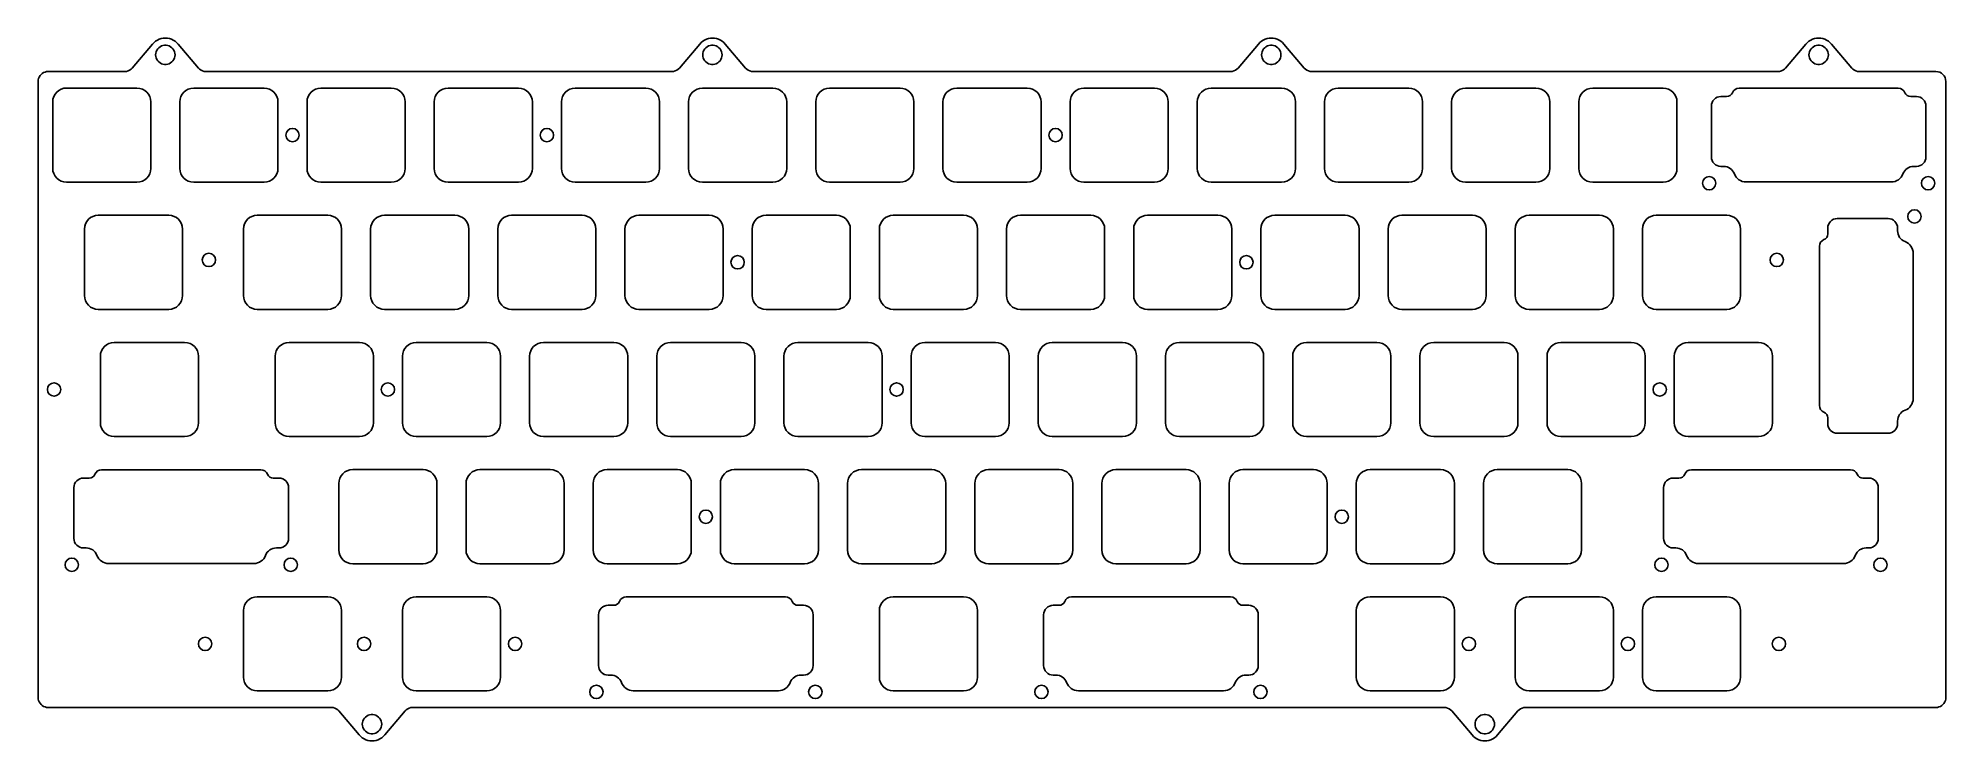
# Model space of a CAD drawing. Header units: millimetres. Extents: x -10 to 276, y -91 to 15.
import ezdxf

# ---------------------------------------------------------------- set-up
doc = ezdxf.new("R2010")
doc.units = ezdxf.units.MM
doc.layers.add('BLACK', color=7, linetype='CONTINUOUS')
doc.layers.add('Edge.Cuts', color=53, linetype='CONTINUOUS')

msp = doc.modelspace()

# ---------------------------------------------------------------- linework, layer by layer
at = {"layer": 'BLACK', "linetype": 'Continuous'}
for p, q in [((12.41875, -31.05), (1.868749, -31.05)), ((-0.20625, -33.125), (-0.20625, -43.075001)), ((14.49375, -33.125), (14.49375, -43.075)), ((12.41875, -45.15), (1.86875, -45.15))]:
    msp.add_line(p, q, dxfattribs=at)
at = {"layer": 'BLACK'}
for centre, radius, start, end in [((1.868754, -33.125004), 2.075004, 90.00013806, 179.99988955), ((12.41875, -33.125), 2.075, 0, 90), ((1.868752, -43.074998), 2.075002, 180.00008284, 269.99994478), ((12.41875, -43.075), 2.075, 270, 0)]:
    msp.add_arc(centre, radius, start, end, dxfattribs=at)
at = {"layer": 'Edge.Cuts', "linetype": 'Continuous'}
for p, q in [((8.337382, 14.224895), (8.618017, 14.354666)), ((8.618017, 14.354666), (8.912525, 14.448805)), ((8.912525, 14.448805), (9.216401, 14.505871)), ((9.216401, 14.505871), (9.524997, 14.524991)), ((9.524997, 14.524991), (9.833593, 14.505874)), ((9.833593, 14.505874), (10.137469, 14.44881)), ((10.137469, 14.44881), (10.431978, 14.354674)), ((10.431978, 14.354674), (10.712614, 14.224904)), ((90.287375, 14.224918), (90.568012, 14.354695)), ((90.568012, 14.354695), (90.862522, 14.448838)), ((90.862522, 14.448838), (91.166401, 14.505906)), ((91.166401, 14.505906), (91.475, 14.525027)), ((91.475, 14.525027), (91.783599, 14.505907)), ((91.783599, 14.505907), (92.087478, 14.448841)), ((92.087478, 14.448841), (92.381989, 14.3547)), ((92.381989, 14.3547), (92.662626, 14.224924)), ((173.987374, 14.224917), (174.26801, 14.354694)), ((174.26801, 14.354694), (174.56252, 14.448837)), ((174.56252, 14.448837), (174.866398, 14.505905)), ((174.866398, 14.505905), (175.174997, 14.525027)), ((175.174997, 14.525027), (175.483595, 14.505908)), ((175.483595, 14.505908), (175.787474, 14.448842)), ((175.787474, 14.448842), (176.081984, 14.354702)), ((176.081984, 14.354702), (176.362622, 14.224927)), ((255.987389, 14.224872), (256.268024, 14.354638)), ((256.268024, 14.354638), (256.56253, 14.448773)), ((256.56253, 14.448773), (256.866404, 14.505837)), ((256.866404, 14.505837), (257.174997, 14.524956)), ((257.174997, 14.524956), (257.48359, 14.505839)), ((257.48359, 14.505839), (257.787464, 14.448778)), ((257.787464, 14.448778), (258.081971, 14.354646)), ((258.081971, 14.354646), (258.362607, 14.224882)), ((4.567996, 10.05351), (7.620182, 13.644165)), ((7.620182, 13.644165), (7.834619, 13.866906)), ((7.834619, 13.866906), (8.074911, 14.061475)), ((8.074911, 14.061475), (8.337382, 14.224895)), ((8.094776, 12.263662), (8.075, 12.025)), ((8.075, 12.025), (8.094776, 11.786338)), ((8.153565, 12.495814), (8.094776, 12.263662)), ((8.094776, 11.786338), (8.153565, 11.554186)), ((8.249763, 12.715124), (8.153565, 12.495814)), ((8.153565, 11.554186), (8.249763, 11.334876)), ((8.380746, 12.915608), (8.249763, 12.715124)), ((8.542942, 13.0918), (8.380746, 12.915608)), ((8.731925, 13.238891), (8.542942, 13.0918)), ((8.942542, 13.352871), (8.731925, 13.238891)), ((9.169046, 13.43063), (8.942542, 13.352871)), ((9.40526, 13.470048), (9.169046, 13.43063)), ((9.64474, 13.470048), (9.40526, 13.470048)), ((9.880954, 13.43063), (9.64474, 13.470048)), ((10.107458, 13.352871), (9.880954, 13.43063)), ((10.318075, 13.238891), (10.107458, 13.352871)), ((10.507058, 13.0918), (10.318075, 13.238891)), ((10.669254, 12.915608), (10.507058, 13.0918)), ((10.800237, 12.715124), (10.669254, 12.915608)), ((10.712614, 14.224904), (10.975086, 14.061487)), ((10.896435, 12.495814), (10.800237, 12.715124)), ((10.800237, 11.334876), (10.896435, 11.554186)), ((10.955224, 12.263662), (10.896435, 12.495814)), ((10.896435, 11.554186), (10.955224, 11.786338)), ((10.975, 12.025), (10.955224, 12.263662)), ((10.955224, 11.786338), (10.975, 12.025)), ((10.975086, 14.061487), (11.21538, 13.86692)), ((11.21538, 13.86692), (11.429806, 13.64417)), ((11.429806, 13.64417), (14.482003, 10.053504)), ((86.517996, 10.05351), (89.570182, 13.644165)), ((89.570182, 13.644165), (89.784615, 13.866915)), ((89.784615, 13.866915), (90.024905, 14.061491)), ((90.024905, 14.061491), (90.287375, 14.224918)), ((90.044778, 12.263662), (90.025002, 12.025)), ((90.025002, 12.025), (90.044778, 11.786338)), ((90.103567, 12.495814), (90.044778, 12.263662)), ((90.044778, 11.786338), (90.103567, 11.554186)), ((90.199765, 12.715124), (90.103567, 12.495814)), ((90.103567, 11.554186), (90.199765, 11.334876)), ((90.330748, 12.915608), (90.199765, 12.715124)), ((90.492944, 13.0918), (90.330748, 12.915608)), ((90.681927, 13.238891), (90.492944, 13.0918)), ((90.892544, 13.352871), (90.681927, 13.238891)), ((91.119048, 13.43063), (90.892544, 13.352871)), ((91.355262, 13.470048), (91.119048, 13.43063)), ((91.594742, 13.470048), (91.355262, 13.470048)), ((91.830956, 13.43063), (91.594742, 13.470048)), ((92.05746, 13.352871), (91.830956, 13.43063)), ((92.268077, 13.238891), (92.05746, 13.352871)), ((92.45706, 13.0918), (92.268077, 13.238891)), ((92.619256, 12.915608), (92.45706, 13.0918)), ((92.750239, 12.715124), (92.619256, 12.915608)), ((92.662626, 14.224924), (92.925098, 14.061499)), ((92.846437, 12.495814), (92.750239, 12.715124)), ((92.750239, 11.334876), (92.846437, 11.554186)), ((92.905226, 12.263662), (92.846437, 12.495814)), ((92.846437, 11.554186), (92.905226, 11.786338)), ((92.925002, 12.025), (92.905226, 12.263662)), ((92.905226, 11.786338), (92.925002, 12.025)), ((92.925098, 14.061499), (93.165388, 13.866924)), ((93.165388, 13.866924), (93.379822, 13.644175)), ((93.379822, 13.644175), (96.432005, 10.053504)), ((170.217996, 10.05351), (173.270182, 13.644165)), ((173.270182, 13.644165), (173.484615, 13.866914)), ((173.484615, 13.866914), (173.724904, 14.06149)), ((173.724904, 14.06149), (173.987374, 14.224917)), ((173.744776, 12.263662), (173.725, 12.025)), ((173.725, 12.025), (173.744776, 11.786338)), ((173.803565, 12.495814), (173.744776, 12.263662)), ((173.744776, 11.786338), (173.803565, 11.554186)), ((173.899763, 12.715124), (173.803565, 12.495814)), ((173.803565, 11.554186), (173.899763, 11.334876)), ((174.030746, 12.915608), (173.899763, 12.715124)), ((174.192942, 13.0918), (174.030746, 12.915608)), ((174.381925, 13.238891), (174.192942, 13.0918)), ((174.592542, 13.352871), (174.381925, 13.238891)), ((174.819046, 13.43063), (174.592542, 13.352871)), ((175.05526, 13.470048), (174.819046, 13.43063)), ((175.29474, 13.470048), (175.05526, 13.470048)), ((175.530954, 13.43063), (175.29474, 13.470048)), ((175.757458, 13.352871), (175.530954, 13.43063)), ((175.968075, 13.238891), (175.757458, 13.352871)), ((176.157058, 13.0918), (175.968075, 13.238891)), ((176.319254, 12.915608), (176.157058, 13.0918)), ((176.450237, 12.715124), (176.319254, 12.915608)), ((176.362622, 14.224927), (176.625093, 14.061502)), ((176.546435, 12.495814), (176.450237, 12.715124)), ((176.450237, 11.334876), (176.546435, 11.554186)), ((176.605224, 12.263662), (176.546435, 12.495814)), ((176.546435, 11.554186), (176.605224, 11.786338)), ((176.625, 12.025), (176.605224, 12.263662)), ((176.605224, 11.786338), (176.625, 12.025)), ((176.625093, 14.061502), (176.865384, 13.866928)), ((176.865384, 13.866928), (177.079806, 13.64417)), ((177.079806, 13.64417), (180.132003, 10.053504)), ((252.217996, 10.05351), (255.270182, 13.644165)), ((255.270182, 13.644165), (255.484624, 13.866898)), ((255.484624, 13.866898), (255.724918, 14.061459)), ((255.724918, 14.061459), (255.987389, 14.224872)), ((255.744776, 12.263662), (255.725, 12.025)), ((255.725, 12.025), (255.744776, 11.786338)), ((255.803565, 12.495814), (255.744776, 12.263662)), ((255.744776, 11.786338), (255.803565, 11.554186)), ((255.899763, 12.715124), (255.803565, 12.495814)), ((255.803565, 11.554186), (255.899763, 11.334876)), ((256.030746, 12.915608), (255.899763, 12.715124)), ((256.192942, 13.0918), (256.030746, 12.915608)), ((256.381925, 13.238891), (256.192942, 13.0918)), ((256.592542, 13.352871), (256.381925, 13.238891)), ((256.819046, 13.43063), (256.592542, 13.352871)), ((257.05526, 13.470048), (256.819046, 13.43063)), ((257.29474, 13.470048), (257.05526, 13.470048)), ((257.530954, 13.43063), (257.29474, 13.470048)), ((257.757458, 13.352871), (257.530954, 13.43063)), ((257.968075, 13.238891), (257.757458, 13.352871)), ((258.157058, 13.0918), (257.968075, 13.238891)), ((258.319254, 12.915608), (258.157058, 13.0918)), ((258.450237, 12.715124), (258.319254, 12.915608)), ((258.362607, 14.224882), (258.625079, 14.061471)), ((258.546435, 12.495814), (258.450237, 12.715124)), ((258.450237, 11.334876), (258.546435, 11.554186)), ((258.605224, 12.263662), (258.546435, 12.495814)), ((258.546435, 11.554186), (258.605224, 11.786338)), ((258.625, 12.025), (258.605224, 12.263662)), ((258.605224, 11.786338), (258.625, 12.025)), ((258.625079, 14.061471), (258.865375, 13.866912)), ((258.865375, 13.866912), (259.079806, 13.64417)), ((259.079806, 13.64417), (262.132003, 10.053504)), ((-9.451505, 8.488478), (-9.361409, 8.70591)), ((-9.361409, 8.70591), (-9.238418, 8.906577)), ((-9.238418, 8.906577), (-9.085558, 9.085541)), ((-9.085558, 9.085541), (-8.90659, 9.238396)), ((-8.90659, 9.238396), (-8.705919, 9.361381)), ((-8.705919, 9.361381), (-8.488484, 9.451471)), ((-8.488484, 9.451471), (-8.259635, 9.506446)), ((-8.259635, 9.506446), (-8.025004, 9.52496)), ((-8.025004, 9.52496), (3.425108, 9.525)), ((3.425108, 9.525), (3.683699, 9.547457)), ((3.683699, 9.547457), (3.934549, 9.61414)), ((3.934549, 9.61414), (4.170143, 9.72308)), ((4.170143, 9.72308), (4.383423, 9.871014)), ((4.383423, 9.871014), (4.567996, 10.05351)), ((8.249763, 11.334876), (8.380746, 11.134392)), ((8.380746, 11.134392), (8.542942, 10.9582)), ((8.542942, 10.9582), (8.731925, 10.811109)), ((8.731925, 10.811109), (8.942542, 10.697129)), ((8.942542, 10.697129), (9.169046, 10.61937)), ((9.169046, 10.61937), (9.40526, 10.579952)), ((9.40526, 10.579952), (9.64474, 10.579952)), ((9.64474, 10.579952), (9.880954, 10.61937)), ((9.880954, 10.61937), (10.107458, 10.697129)), ((10.107458, 10.697129), (10.318075, 10.811109)), ((10.318075, 10.811109), (10.507058, 10.9582)), ((10.507058, 10.9582), (10.669254, 11.134392)), ((10.669254, 11.134392), (10.800237, 11.334876)), ((14.482003, 10.053504), (14.666657, 9.871103)), ((14.666657, 9.871103), (14.87993, 9.72319)), ((14.87993, 9.72319), (15.1155, 9.614237)), ((15.1155, 9.614237), (15.366319, 9.547504)), ((15.366319, 9.547504), (15.624886, 9.525)), ((15.624886, 9.525), (85.37511, 9.525)), ((85.37511, 9.525), (85.633701, 9.547457)), ((85.633701, 9.547457), (85.88455, 9.614141)), ((85.88455, 9.614141), (86.120144, 9.723081)), ((86.120144, 9.723081), (86.333423, 9.871014)), ((86.333423, 9.871014), (86.517996, 10.05351)), ((90.199765, 11.334876), (90.330748, 11.134392)), ((90.330748, 11.134392), (90.492944, 10.9582)), ((90.492944, 10.9582), (90.681927, 10.811109)), ((90.681927, 10.811109), (90.892544, 10.697129)), ((90.892544, 10.697129), (91.119048, 10.61937)), ((91.119048, 10.61937), (91.355262, 10.579952)), ((91.355262, 10.579952), (91.594742, 10.579952)), ((91.594742, 10.579952), (91.830956, 10.61937)), ((91.830956, 10.61937), (92.05746, 10.697129)), ((92.05746, 10.697129), (92.268077, 10.811109)), ((92.268077, 10.811109), (92.45706, 10.9582)), ((92.45706, 10.9582), (92.619256, 11.134392)), ((92.619256, 11.134392), (92.750239, 11.334876)), ((96.432005, 10.053504), (96.616658, 9.871103)), ((96.616658, 9.871103), (96.829931, 9.72319)), ((96.829931, 9.72319), (97.0655, 9.614237)), ((97.0655, 9.614237), (97.316319, 9.547504)), ((97.316319, 9.547504), (97.574886, 9.525)), ((97.574886, 9.525), (169.075108, 9.525)), ((169.075108, 9.525), (169.333703, 9.547443)), ((169.333703, 9.547443), (169.584558, 9.61412)), ((169.584558, 9.61412), (169.820155, 9.72306)), ((169.820155, 9.72306), (170.033433, 9.870999)), ((170.033433, 9.870999), (170.217996, 10.05351)), ((173.899763, 11.334876), (174.030746, 11.134392)), ((174.030746, 11.134392), (174.192942, 10.9582)), ((174.192942, 10.9582), (174.381925, 10.811109)), ((174.381925, 10.811109), (174.592542, 10.697129)), ((174.592542, 10.697129), (174.819046, 10.61937)), ((174.819046, 10.61937), (175.05526, 10.579952)), ((175.05526, 10.579952), (175.29474, 10.579952)), ((175.29474, 10.579952), (175.530954, 10.61937)), ((175.530954, 10.61937), (175.757458, 10.697129)), ((175.757458, 10.697129), (175.968075, 10.811109)), ((175.968075, 10.811109), (176.157058, 10.9582)), ((176.157058, 10.9582), (176.319254, 11.134392)), ((176.319254, 11.134392), (176.450237, 11.334876)), ((180.132003, 10.053504), (180.31665, 9.871094)), ((180.31665, 9.871094), (180.529921, 9.723175)), ((180.529921, 9.723175), (180.765493, 9.614222)), ((180.765493, 9.614222), (181.016316, 9.547496)), ((181.016316, 9.547496), (181.274886, 9.525)), ((181.274886, 9.525), (251.075108, 9.525)), ((251.075108, 9.525), (251.333703, 9.547443)), ((251.333703, 9.547443), (251.584558, 9.61412)), ((251.584558, 9.61412), (251.820155, 9.72306)), ((251.820155, 9.72306), (252.033433, 9.870999)), ((252.033433, 9.870999), (252.217996, 10.05351)), ((255.899763, 11.334876), (256.030746, 11.134392)), ((256.030746, 11.134392), (256.192942, 10.9582)), ((256.192942, 10.9582), (256.381925, 10.811109)), ((256.381925, 10.811109), (256.592542, 10.697129)), ((256.592542, 10.697129), (256.819046, 10.61937)), ((256.819046, 10.61937), (257.05526, 10.579952)), ((257.05526, 10.579952), (257.29474, 10.579952)), ((257.29474, 10.579952), (257.530954, 10.61937)), ((257.530954, 10.61937), (257.757458, 10.697129)), ((257.757458, 10.697129), (257.968075, 10.811109)), ((257.968075, 10.811109), (258.157058, 10.9582)), ((258.157058, 10.9582), (258.319254, 11.134392)), ((258.319254, 11.134392), (258.450237, 11.334876)), ((262.132003, 10.053504), (262.31665, 9.871094)), ((262.31665, 9.871094), (262.529921, 9.723175)), ((262.529921, 9.723175), (262.765493, 9.614222)), ((262.765493, 9.614222), (263.016316, 9.547496)), ((263.016316, 9.547496), (263.274886, 9.525)), ((263.274886, 9.525), (274.725, 9.525)), ((-9.525004, 8.025), (-9.506488, 8.25963)), ((-9.524364, -84.225), (-9.525004, 8.025)), ((-9.506488, 8.25963), (-9.451505, 8.488478)), ((5.275, 7.05), (-5.275, 7.05)), ((24.325, 7.05), (13.775, 7.05)), ((43.375, 7.05), (32.825, 7.05)), ((62.425, 7.05), (51.875, 7.05)), ((81.475, 7.05), (70.925, 7.05)), ((100.525, 7.05), (89.975, 7.05)), ((119.575, 7.05), (109.025, 7.05)), ((138.625, 7.05), (128.075, 7.05)), ((157.675, 7.05), (147.125, 7.05)), ((176.725, 7.05), (166.175, 7.05)), ((195.775, 7.05), (185.225, 7.05)), ((214.825, 7.05), (204.275, 7.05)), ((233.875, 7.05), (223.325, 7.05)), ((242.52436, 5.77544), (243.38997, 5.77544)), ((245.24718, 7.0276), (269.10242, 7.0276)), ((270.95963, 5.77544), (271.82524, 5.77544)), ((276.225636, 8.025), (276.224996, -84.225)), ((-7.35, 4.975001), (-7.35, -4.975)), ((7.35, 4.975), (7.35, -4.975)), ((11.7, 4.975), (11.7, -4.975)), ((26.4, 4.975), (26.4, -4.975)), ((30.75, 4.975), (30.75, -4.975)), ((45.45, 4.975), (45.45, -4.975)), ((49.8, 4.975), (49.8, -4.975)), ((64.5, 4.975), (64.5, -4.975)), ((68.85, 4.975), (68.85, -4.975)), ((83.55, 4.975), (83.55, -4.975)), ((87.9, 4.975), (87.9, -4.975)), ((102.6, 4.975), (102.6, -4.975)), ((106.95, 4.975), (106.95, -4.975)), ((121.65, 4.975), (121.65, -4.975)), ((126, 4.975), (126, -4.975)), ((140.7, 4.975), (140.7, -4.975)), ((145.05, 4.975), (145.05, -4.975)), ((159.75, 4.975), (159.75, -4.975)), ((164.1, 4.975), (164.1, -4.975)), ((178.8, 4.975), (178.8, -4.975)), ((183.15, 4.975), (183.15, -4.975)), ((197.85, 4.975), (197.85, -4.975)), ((202.2, 4.975), (202.2, -4.975)), ((216.9, 4.975), (216.9, -4.975)), ((221.25, 4.975), (221.25, -4.975)), ((235.95, 4.975), (235.95, -4.975)), ((241.09936, -3.25044), (241.09936, 4.35044)), ((273.25024, 4.35044), (273.25024, -3.25044)), ((242.9284, -4.67544), (242.52436, -4.67544)), ((271.82524, -4.67544), (271.4212, -4.67544)), ((5.275, -7.05), (-5.275, -7.05)), ((24.325, -7.05), (13.775, -7.05)), ((43.375, -7.05), (32.825, -7.05)), ((62.425, -7.05), (51.875, -7.05)), ((81.475, -7.05), (70.925, -7.05)), ((100.525, -7.05), (89.975, -7.05)), ((119.575, -7.05), (109.025, -7.05)), ((138.625, -7.05), (128.075, -7.05)), ((157.675, -7.05), (147.125, -7.05)), ((176.725, -7.05), (166.175, -7.05)), ((195.775, -7.05), (185.225, -7.05)), ((214.825, -7.05), (204.275, -7.05)), ((233.875, -7.05), (223.325, -7.05)), ((268.0503, -7.01191), (246.2993, -7.01191)), ((-2.587499, -14.074999), (-2.587499, -24.025001)), ((10.0375, -12), (-0.5125, -12)), ((12.112501, -14.075), (12.112501, -24.025)), ((21.225, -14.075), (21.225, -24.025)), ((33.85, -12), (23.3, -12)), ((35.925, -14.075), (35.925, -24.025)), ((40.275, -14.075), (40.275, -24.025)), ((52.9, -12), (42.35, -12)), ((54.975, -14.075), (54.975, -24.025)), ((59.325, -14.075), (59.325, -24.025)), ((71.95, -12), (61.4, -12)), ((74.025, -14.075), (74.025, -24.025)), ((78.375, -14.075), (78.375, -24.025)), ((91, -12), (80.45, -12)), ((93.075, -14.075), (93.075, -24.025)), ((97.425, -14.075), (97.425, -24.025)), ((110.05, -12), (99.5, -12)), ((112.125, -14.075), (112.125, -24.025)), ((116.475, -14.075), (116.475, -24.025)), ((129.1, -12), (118.55, -12)), ((131.175, -14.075), (131.175, -24.025)), ((135.525, -14.075), (135.525, -24.025)), ((148.15, -12), (137.6, -12)), ((150.225, -14.075), (150.225, -24.025)), ((154.575, -14.075), (154.575, -24.025)), ((167.2, -12), (156.65, -12)), ((169.275, -14.075), (169.275, -24.025)), ((173.625, -14.075), (173.625, -24.025)), ((186.25, -12), (175.7, -12)), ((188.325, -14.075), (188.325, -24.025)), ((192.675, -14.075), (192.675, -24.025)), ((205.3, -12), (194.75, -12)), ((207.375, -14.075), (207.375, -24.025)), ((211.725, -14.075), (211.725, -24.025)), ((224.35, -12), (213.8, -12)), ((226.425, -14.075), (226.425, -24.025)), ((230.775, -14.075), (230.775, -24.025)), ((243.4, -12), (232.85, -12)), ((245.475, -14.075), (245.475, -24.025)), ((258.54331, -14.79037), (258.54331, -13.92476)), ((259.96831, -12.49976), (267.56919, -12.49976)), ((268.99419, -13.92476), (268.99419, -14.3288)), ((257.29115, -40.50282), (257.29115, -16.64758)), ((271.33066, -17.6997), (271.33066, -39.4507)), ((10.0375, -26.1), (-0.5125, -26.1)), ((33.85, -26.1), (23.3, -26.1)), ((52.9, -26.1), (42.35, -26.1)), ((71.95, -26.1), (61.4, -26.1)), ((91, -26.1), (80.45, -26.1)), ((110.05, -26.1), (99.5, -26.1)), ((129.1, -26.1), (118.55, -26.1)), ((148.15, -26.1), (137.6, -26.1)), ((167.2, -26.1), (156.65, -26.1)), ((186.25, -26.1), (175.7, -26.1)), ((205.3, -26.1), (194.75, -26.1)), ((224.35, -26.1), (213.8, -26.1)), ((243.4, -26.1), (232.85, -26.1)), ((38.6125, -31.05), (28.0625, -31.05)), ((57.6625, -31.05), (47.1125, -31.05)), ((76.7125, -31.05), (66.1625, -31.05)), ((95.7625, -31.05), (85.2125, -31.05)), ((114.8125, -31.05), (104.2625, -31.05)), ((133.8625, -31.05), (123.3125, -31.05)), ((152.9125, -31.05), (142.3625, -31.05)), ((171.9625, -31.05), (161.4125, -31.05)), ((191.0125, -31.05), (180.4625, -31.05)), ((210.0625, -31.05), (199.5125, -31.05)), ((229.1125, -31.05), (218.5625, -31.05)), ((248.16875, -31.05), (237.618749, -31.05)), ((25.9875, -33.125), (25.9875, -43.075)), ((40.6875, -33.125), (40.6875, -43.075)), ((45.0375, -33.125), (45.0375, -43.075)), ((59.7375, -33.125), (59.7375, -43.075)), ((64.0875, -33.125), (64.0875, -43.075)), ((78.7875, -33.125), (78.7875, -43.075)), ((83.1375, -33.125), (83.1375, -43.075)), ((97.8375, -33.125), (97.8375, -43.075)), ((102.1875, -33.125), (102.1875, -43.075)), ((116.8875, -33.125), (116.8875, -43.075)), ((121.2375, -33.125), (121.2375, -43.075)), ((135.9375, -33.125), (135.9375, -43.075)), ((140.2875, -33.125), (140.2875, -43.075)), ((154.9875, -33.125), (154.9875, -43.075)), ((159.3375, -33.125), (159.3375, -43.075)), ((174.0375, -33.125), (174.0375, -43.075)), ((178.3875, -33.125), (178.3875, -43.075)), ((193.0875, -33.125), (193.0875, -43.075)), ((197.4375, -33.125), (197.4375, -43.075)), ((212.1375, -33.125), (212.1375, -43.075)), ((216.4875, -33.125), (216.4875, -43.075)), ((231.1875, -33.125), (231.1875, -43.075)), ((235.54375, -33.125), (235.54375, -43.075001)), ((250.24375, -33.125), (250.24375, -43.075)), ((258.54331, -43.22564), (258.54331, -42.36003)), ((268.99419, -42.8216), (268.99419, -43.22564)), ((38.6125, -45.15), (28.0625, -45.15)), ((57.6625, -45.15), (47.1125, -45.15)), ((76.7125, -45.15), (66.1625, -45.15)), ((95.7625, -45.15), (85.2125, -45.15)), ((114.8125, -45.15), (104.2625, -45.15)), ((133.8625, -45.15), (123.3125, -45.15)), ((152.9125, -45.15), (142.3625, -45.15)), ((171.9625, -45.15), (161.4125, -45.15)), ((191.0125, -45.15), (180.4625, -45.15)), ((210.0625, -45.15), (199.5125, -45.15)), ((229.1125, -45.15), (218.5625, -45.15)), ((248.16875, -45.15), (237.61875, -45.15)), ((267.56919, -44.65064), (259.96831, -44.65064)), ((-2.74439, -51.37456), (-1.87878, -51.37456)), ((-0.02157, -50.1224), (23.83367, -50.1224)), ((25.69088, -51.37456), (26.55649, -51.37456)), ((48.1375, -50.1), (37.5875, -50.1)), ((67.1875, -50.1), (56.6375, -50.1)), ((86.2375, -50.1), (75.6875, -50.1)), ((105.2875, -50.1), (94.7375, -50.1)), ((124.3375, -50.1), (113.7875, -50.1)), ((143.3875, -50.1), (132.8375, -50.1)), ((162.4375, -50.1), (151.8875, -50.1)), ((181.4875, -50.1), (170.9375, -50.1)), ((200.5375, -50.1), (189.9875, -50.1)), ((219.5875, -50.1), (209.0375, -50.1)), ((235.38061, -51.37456), (236.24622, -51.37456)), ((238.10343, -50.1224), (261.95867, -50.1224)), ((263.81588, -51.37456), (264.68149, -51.37456)), ((-4.16939, -60.40044), (-4.16939, -52.79956)), ((27.98149, -52.79956), (27.98149, -60.40044)), ((35.5125, -52.175), (35.5125, -62.125)), ((50.2125, -52.175), (50.2125, -62.125)), ((54.5625, -52.175), (54.5625, -62.125)), ((69.2625, -52.175), (69.2625, -62.125)), ((73.6125, -52.175), (73.6125, -62.125)), ((88.3125, -52.175), (88.3125, -62.125)), ((92.6625, -52.175), (92.6625, -62.125)), ((107.3625, -52.175), (107.3625, -62.125)), ((111.7125, -52.175), (111.7125, -62.125)), ((126.4125, -52.175), (126.4125, -62.125)), ((130.7625, -52.175), (130.7625, -62.125)), ((145.4625, -52.175), (145.4625, -62.125)), ((149.8125, -52.175), (149.8125, -62.125)), ((164.5125, -52.175), (164.5125, -62.125)), ((168.8625, -52.175), (168.8625, -62.125)), ((183.5625, -52.175), (183.5625, -62.125)), ((187.9125, -52.175), (187.9125, -62.125)), ((202.6125, -52.175), (202.6125, -62.125)), ((206.9625, -52.175), (206.9625, -62.125)), ((221.6625, -52.175), (221.6625, -62.125)), ((233.95561, -60.40044), (233.95561, -52.79956)), ((266.10649, -52.79956), (266.10649, -60.40044)), ((-2.34035, -61.82544), (-2.74439, -61.82544)), ((26.55649, -61.82544), (26.15245, -61.82544)), ((235.78465, -61.82544), (235.38061, -61.82544)), ((264.68149, -61.82544), (264.27745, -61.82544)), ((22.78155, -64.16191), (1.03055, -64.16191)), ((48.1375, -64.2), (37.5875, -64.2)), ((67.1875, -64.2), (56.6375, -64.2)), ((86.2375, -64.2), (75.6875, -64.2)), ((105.2875, -64.2), (94.7375, -64.2)), ((124.3375, -64.2), (113.7875, -64.2)), ((143.3875, -64.2), (132.8375, -64.2)), ((162.4375, -64.2), (151.8875, -64.2)), ((181.4875, -64.2), (170.9375, -64.2)), ((200.5375, -64.2), (189.9875, -64.2)), ((219.5875, -64.2), (209.0375, -64.2)), ((260.90655, -64.16191), (239.15555, -64.16191)), ((21.225, -71.225), (21.225, -81.175001)), ((21.225, -71.225), (21.225, -81.175001)), ((33.85, -69.15), (23.299999, -69.15)), ((33.85, -69.15), (23.299999, -69.15)), ((35.925, -71.225), (35.925, -81.175)), ((35.925, -71.225), (35.925, -81.175)), ((45.0375, -71.225), (45.0375, -81.175001)), ((45.0375, -71.225), (45.0375, -81.175001)), ((57.6625, -69.15), (47.112499, -69.15)), ((57.6625, -69.15), (47.112499, -69.15)), ((59.7375, -71.225), (59.7375, -81.175)), ((59.7375, -71.225), (59.7375, -81.175)), ((75.83686, -70.42456), (76.70247, -70.42456)), ((75.849012, -70.42456), (76.702575, -70.42456)), ((76.702575, -70.424548), (76.702575, -70.42456)), ((78.55968, -69.1724), (102.41492, -69.1724)), ((78.559875, -69.172411), (78.559875, -69.1724)), ((78.559875, -69.1724), (102.415075, -69.1724)), ((104.27213, -70.42456), (105.13774, -70.42456)), ((104.272275, -70.42456), (105.137875, -70.42456)), ((116.475, -71.225), (116.475, -81.175001)), ((116.475, -71.225), (116.475, -81.175001)), ((129.1, -69.15), (118.549999, -69.15)), ((129.1, -69.15), (118.549999, -69.15)), ((131.175, -71.225), (131.175, -81.175)), ((131.175, -71.225), (131.175, -81.175)), ((142.51186, -70.42456), (143.37747, -70.42456)), ((142.524012, -70.42456), (143.377575, -70.42456)), ((143.377575, -70.424548), (143.377575, -70.42456)), ((145.23468, -69.1724), (169.08992, -69.1724)), ((145.234875, -69.172411), (145.234875, -69.1724)), ((145.234875, -69.1724), (169.090075, -69.1724)), ((170.94713, -70.42456), (171.81274, -70.42456)), ((170.947275, -70.42456), (171.812875, -70.42456)), ((187.9125, -71.225), (187.9125, -81.175001)), ((187.9125, -71.225), (187.9125, -81.175001)), ((200.5375, -69.15), (189.987499, -69.15)), ((200.5375, -69.15), (189.987499, -69.15)), ((202.6125, -71.225), (202.6125, -81.175)), ((202.6125, -71.225), (202.6125, -81.175)), ((211.725, -71.225), (211.725, -81.175001)), ((211.725, -71.225), (211.725, -81.175001)), ((224.35, -69.15), (213.799999, -69.15)), ((224.35, -69.15), (213.799999, -69.15)), ((226.425, -71.225), (226.425, -81.175)), ((226.425, -71.225), (226.425, -81.175)), ((230.775, -71.225), (230.775, -81.175001)), ((230.775, -71.225), (230.775, -81.175001)), ((243.4, -69.15), (232.849999, -69.15)), ((243.4, -69.15), (232.849999, -69.15)), ((245.475, -71.225), (245.475, -81.175)), ((245.475, -71.225), (245.475, -81.175)), ((74.41186, -79.45044), (74.41186, -71.84956)), ((74.411985, -79.45044), (74.411985, -71.8497)), ((106.56274, -71.84956), (106.56274, -79.45044)), ((106.562865, -71.84956), (106.562865, -79.4504)), ((141.08686, -79.45044), (141.08686, -71.84956)), ((141.086985, -79.45044), (141.086985, -71.8497)), ((173.23774, -71.84956), (173.23774, -79.45044)), ((173.237865, -71.84956), (173.237865, -79.4504)), ((76.2409, -80.87544), (75.83686, -80.87544)), ((76.241075, -80.87544), (75.836975, -80.87544)), ((105.13774, -80.87544), (104.7337, -80.87544)), ((105.125958, -80.87544), (104.733825, -80.87544)), ((142.9159, -80.87544), (142.51186, -80.87544)), ((142.916075, -80.87544), (142.511975, -80.87544)), ((171.81274, -80.87544), (171.4087, -80.87544)), ((171.800958, -80.87544), (171.408825, -80.87544)), ((-9.50593, -84.459605), (-9.524364, -84.225)), ((-9.451047, -84.688442), (-9.50593, -84.459605)), ((-9.361041, -84.905876), (-9.451047, -84.688442)), ((-9.238129, -85.106553), (-9.361041, -84.905876)), ((-9.085336, -85.28553), (-9.238129, -85.106553)), ((-8.906426, -85.438402), (-9.085336, -85.28553)), ((-8.705804, -85.561403), (-8.906426, -85.438402)), ((-8.48841, -85.651504), (-8.705804, -85.561403)), ((-8.259597, -85.706488), (-8.48841, -85.651504)), ((-8.025, -85.725), (-8.259597, -85.706488)), ((34.381356, -85.725), (-8.025, -85.725)), ((33.85, -83.25), (23.3, -83.25)), ((33.85, -83.25), (23.3, -83.25)), ((34.639921, -85.747486), (34.381356, -85.725)), ((46.581142, -85.724995), (46.322561, -85.747475)), ((201.068856, -85.725), (46.581142, -85.724995)), ((57.6625, -83.25), (47.1125, -83.25)), ((57.6625, -83.25), (47.1125, -83.25)), ((101.3628, -83.21191), (79.6118, -83.21191)), ((101.362925, -83.21191), (79.612075, -83.21191)), ((129.1, -83.25), (118.55, -83.25)), ((129.1, -83.25), (118.55, -83.25)), ((168.0378, -83.21191), (146.2868, -83.21191)), ((168.037925, -83.21191), (146.287075, -83.21191)), ((200.5375, -83.25), (189.9875, -83.25)), ((200.5375, -83.25), (189.9875, -83.25)), ((201.327461, -85.747414), (201.068856, -85.725)), ((213.268642, -85.725), (213.010088, -85.747784)), ((274.724996, -85.72504), (213.268642, -85.725)), ((224.35, -83.25), (213.8, -83.25)), ((224.35, -83.25), (213.8, -83.25)), ((243.4, -83.25), (232.85, -83.25)), ((243.4, -83.25), (232.85, -83.25)), ((274.959669, -85.706619), (274.724996, -85.72504)), ((275.188567, -85.651699), (274.959669, -85.706619)), ((275.406052, -85.561638), (275.188567, -85.651699)), ((275.606766, -85.438655), (275.406052, -85.561638)), ((275.785763, -85.28578), (275.606766, -85.438655)), ((275.938633, -85.106778), (275.785763, -85.28578)), ((276.06161, -84.906061), (275.938633, -85.106778)), ((276.151665, -84.688573), (276.06161, -84.906061)), ((276.206577, -84.459673), (276.151665, -84.688573)), ((276.224996, -84.225), (276.206577, -84.459673)), ((34.890738, -85.814212), (34.639921, -85.747486)), ((35.126289, -85.923192), (34.890738, -85.814212)), ((35.339517, -86.071161), (35.126289, -85.923192)), ((35.524247, -86.253503), (35.339517, -86.071161)), ((38.576436, -89.84416), (35.524247, -86.253503)), ((39.051026, -87.986338), (39.03125, -88.225)), ((39.03125, -88.225), (39.051026, -88.463662)), ((39.109815, -87.754186), (39.051026, -87.986338)), ((39.051026, -88.463662), (39.109815, -88.695814)), ((39.206013, -87.534876), (39.109815, -87.754186)), ((39.336996, -87.334392), (39.206013, -87.534876)), ((39.499192, -87.1582), (39.336996, -87.334392)), ((39.688175, -87.011109), (39.499192, -87.1582)), ((39.898792, -86.897129), (39.688175, -87.011109)), ((40.125296, -86.81937), (39.898792, -86.897129)), ((40.36151, -86.779952), (40.125296, -86.81937)), ((40.60099, -86.779952), (40.36151, -86.779952)), ((40.837204, -86.81937), (40.60099, -86.779952)), ((41.063708, -86.897129), (40.837204, -86.81937)), ((41.274325, -87.011109), (41.063708, -86.897129)), ((41.463308, -87.1582), (41.274325, -87.011109)), ((41.625504, -87.334392), (41.463308, -87.1582)), ((41.756487, -87.534876), (41.625504, -87.334392)), ((41.852685, -87.754186), (41.756487, -87.534876)), ((41.911474, -87.986338), (41.852685, -87.754186)), ((41.852685, -88.695814), (41.911474, -88.463662)), ((41.93125, -88.225), (41.911474, -87.986338)), ((41.911474, -88.463662), (41.93125, -88.225)), ((45.438246, -86.2535), (42.386059, -89.844157)), ((45.62285, -86.071041), (45.438246, -86.2535)), ((45.836136, -85.923126), (45.62285, -86.071041)), ((46.071723, -85.814184), (45.836136, -85.923126)), ((46.322561, -85.747475), (46.071723, -85.814184)), ((201.578327, -85.81408), (201.327461, -85.747414)), ((201.813938, -85.923011), (201.578327, -85.81408)), ((202.027234, -86.070941), (201.813938, -85.923011)), ((202.211747, -86.253503), (202.027234, -86.070941)), ((205.263932, -89.844155), (202.211747, -86.253503)), ((205.738526, -87.986338), (205.71875, -88.225)), ((205.71875, -88.225), (205.738526, -88.463662)), ((205.797315, -87.754186), (205.738526, -87.986338)), ((205.738526, -88.463662), (205.797315, -88.695814)), ((205.893513, -87.534876), (205.797315, -87.754186)), ((206.024496, -87.334392), (205.893513, -87.534876)), ((206.186692, -87.1582), (206.024496, -87.334392)), ((206.375675, -87.011109), (206.186692, -87.1582)), ((206.586292, -86.897129), (206.375675, -87.011109)), ((206.812796, -86.81937), (206.586292, -86.897129)), ((207.04901, -86.779952), (206.812796, -86.81937)), ((207.28849, -86.779952), (207.04901, -86.779952)), ((207.524704, -86.81937), (207.28849, -86.779952)), ((207.751208, -86.897129), (207.524704, -86.81937)), ((207.961825, -87.011109), (207.751208, -86.897129)), ((208.150808, -87.1582), (207.961825, -87.011109)), ((208.313004, -87.334392), (208.150808, -87.1582)), ((208.443987, -87.534876), (208.313004, -87.334392)), ((208.540185, -87.754186), (208.443987, -87.534876)), ((208.598974, -87.986338), (208.540185, -87.754186)), ((208.540185, -88.695814), (208.598974, -88.463662)), ((208.61875, -88.225), (208.598974, -87.986338)), ((208.598974, -88.463662), (208.61875, -88.225)), ((212.125746, -86.2535), (209.073559, -89.844157)), ((212.31038, -86.071119), (212.125746, -86.2535)), ((212.523679, -85.923281), (212.31038, -86.071119)), ((212.759265, -85.814417), (212.523679, -85.923281)), ((213.010088, -85.747784), (212.759265, -85.814417)), ((38.790828, -90.066948), (38.576436, -89.84416)), ((39.031121, -90.261524), (38.790828, -90.066948)), ((39.293596, -90.424949), (39.031121, -90.261524)), ((39.109815, -88.695814), (39.206013, -88.915124)), ((39.206013, -88.915124), (39.336996, -89.115608)), ((39.574237, -90.554724), (39.293596, -90.424949)), ((39.336996, -89.115608), (39.499192, -89.2918)), ((39.499192, -89.2918), (39.688175, -89.438891)), ((39.86875, -90.648864), (39.574237, -90.554724)), ((39.688175, -89.438891), (39.898792, -89.552871)), ((40.172632, -90.705929), (39.86875, -90.648864)), ((39.898792, -89.552871), (40.125296, -89.63063)), ((40.125296, -89.63063), (40.36151, -89.670048)), ((40.481234, -90.725045), (40.172632, -90.705929)), ((40.36151, -89.670048), (40.60099, -89.670048)), ((40.789836, -90.705922), (40.481234, -90.725045)), ((40.60099, -89.670048), (40.837204, -89.63063)), ((41.093717, -90.64885), (40.789836, -90.705922)), ((40.837204, -89.63063), (41.063708, -89.552871)), ((41.063708, -89.552871), (41.274325, -89.438891)), ((41.388228, -90.554704), (41.093717, -90.64885)), ((41.274325, -89.438891), (41.463308, -89.2918)), ((41.668866, -90.424923), (41.388228, -90.554704)), ((41.463308, -89.2918), (41.625504, -89.115608)), ((41.625504, -89.115608), (41.756487, -88.915124)), ((41.931337, -90.261492), (41.668866, -90.424923)), ((41.756487, -88.915124), (41.852685, -88.695814)), ((42.171627, -90.066911), (41.931337, -90.261492)), ((42.386059, -89.844157), (42.171627, -90.066911)), ((205.478328, -90.066936), (205.263932, -89.844155)), ((205.718624, -90.261505), (205.478328, -90.066936)), ((205.981099, -90.424924), (205.718624, -90.261505)), ((205.797315, -88.695814), (205.893513, -88.915124)), ((205.893513, -88.915124), (206.024496, -89.115608)), ((206.261739, -90.554694), (205.981099, -90.424924)), ((206.024496, -89.115608), (206.186692, -89.2918)), ((206.186692, -89.2918), (206.375675, -89.438891)), ((206.556252, -90.648831), (206.261739, -90.554694)), ((206.375675, -89.438891), (206.586292, -89.552871)), ((206.860132, -90.705894), (206.556252, -90.648831)), ((206.586292, -89.552871), (206.812796, -89.63063)), ((206.812796, -89.63063), (207.04901, -89.670048)), ((207.168731, -90.72501), (206.860132, -90.705894)), ((207.04901, -89.670048), (207.28849, -89.670048)), ((207.47733, -90.705888), (207.168731, -90.72501)), ((207.28849, -89.670048), (207.524704, -89.63063)), ((207.781209, -90.648819), (207.47733, -90.705888)), ((207.524704, -89.63063), (207.751208, -89.552871)), ((207.751208, -89.552871), (207.961825, -89.438891)), ((208.07572, -90.554677), (207.781209, -90.648819)), ((207.961825, -89.438891), (208.150808, -89.2918)), ((208.356357, -90.424901), (208.07572, -90.554677)), ((208.150808, -89.2918), (208.313004, -89.115608)), ((208.313004, -89.115608), (208.443987, -88.915124)), ((208.61883, -90.261477), (208.356357, -90.424901)), ((208.443987, -88.915124), (208.540185, -88.695814)), ((208.859122, -90.066903), (208.61883, -90.261477)), ((209.073559, -89.844157), (208.859122, -90.066903))]:
    msp.add_line(p, q, dxfattribs=at)
at = {"layer": 'Edge.Cuts'}
for centre in [(28.575, 0), (66.675, 0), (142.875, 0), (240.775, -7.2), (273.575, -7.2), (271.51875, -12.175), (16.04875, -18.7), (95.25, -19.05), (171.45, -19.05), (250.9012, -18.7), (-7.14375, -38.1), (42.8625, -38.1), (119.0625, -38.1), (233.3625, -38.1), (90.4875, -57.15), (185.7375, -57.15), (-4.49375, -64.35), (28.30625, -64.35), (233.63125, -64.35), (266.43125, -64.35), (15.478125, -76.2), (39.290625, -76.2), (61.9125, -76.2), (204.7875, -76.2), (228.6, -76.2), (251.221875, -76.2), (74.0875, -83.4), (106.8875, -83.4), (140.7625, -83.4), (173.5625, -83.4)]:
    msp.add_circle(centre, 1, dxfattribs=at)
for centre, radius, start, end in [((274.725636, 8.025), 1.5, 0, 90), ((-5.275001, 4.975001), 2.074999, 89.99997239, 180), ((5.275, 4.975), 2.075, 0, 90), ((13.775, 4.975), 2.075, 90, 180), ((24.325, 4.975), 2.075, 0, 90), ((32.825, 4.975), 2.075, 90, 180), ((43.375, 4.975), 2.075, 0, 90), ((51.875, 4.975), 2.075, 90, 180), ((62.425, 4.975), 2.075, 0, 90), ((70.925, 4.975), 2.075, 90, 180), ((81.475, 4.975), 2.075, 0, 90), ((89.975, 4.975), 2.075, 90, 180), ((100.525, 4.975), 2.075, 0, 90), ((109.025, 4.975), 2.075, 90, 180), ((119.575, 4.975), 2.075, 0, 90), ((128.075, 4.975), 2.075, 90, 180), ((138.625, 4.975), 2.075, 0, 90), ((147.125, 4.975), 2.075, 90, 180), ((157.675, 4.975), 2.075, 0, 90), ((166.175, 4.975), 2.075, 90, 180), ((176.725, 4.975), 2.075, 0, 90), ((185.225, 4.975), 2.075, 90, 180), ((195.775, 4.975), 2.075, 0, 90), ((204.275, 4.975), 2.075, 90, 180), ((214.825, 4.975), 2.075, 0, 90), ((223.325, 4.975), 2.075, 90, 180), ((233.875, 4.975), 2.075, 0, 90), ((242.52436, 4.35044), 1.425, 90, 180), ((243.38997, 6.70385), 0.928411, 270, 337.97729805), ((245.2472, 5.9526), 1.075006, 90.00106597, 157.97610066), ((269.1024, 5.9526), 1.075, 22.02389934, 89.99893403), ((270.9596, 6.7039), 0.92846, 202.02625676, 270.00185132), ((271.82524, 4.35044), 1.425, 0, 90), ((-5.275001, -4.975001), 2.074999, 179.99997239, 270.00002761), ((5.275, -4.975), 2.075, 270, 0), ((13.775, -4.975), 2.075, 180, 270), ((24.325, -4.975), 2.075, 270, 0), ((32.825, -4.975), 2.075, 180, 270), ((43.375, -4.975), 2.075, 270, 0), ((51.875, -4.975), 2.075, 180, 270), ((62.425, -4.975), 2.075, 270, 0), ((70.925, -4.975), 2.075, 180, 270), ((81.475, -4.975), 2.075, 270, 0), ((89.975, -4.975), 2.075, 180, 270), ((100.525, -4.975), 2.075, 270, 0), ((109.025, -4.975), 2.075, 180, 270), ((119.575, -4.975), 2.075, 270, 0), ((128.075, -4.975), 2.075, 180, 270), ((138.625, -4.975), 2.075, 270, 0), ((147.125, -4.975), 2.075, 180, 270), ((157.675, -4.975), 2.075, 270, 0), ((166.175, -4.975), 2.075, 180, 270), ((176.725, -4.975), 2.075, 270, 0), ((185.225, -4.975), 2.075, 180, 270), ((195.775, -4.975), 2.075, 270, 0), ((204.275, -4.975), 2.075, 180, 270), ((214.825, -4.975), 2.075, 270, 0), ((223.325, -4.975), 2.075, 180, 270), ((233.875, -4.975), 2.075, 270, 0), ((242.52436, -3.25044), 1.425, 180, 270), ((242.92841, -6.40037), 1.72493, 20.54597615, 90.00033216), ((271.4212, -6.4004), 1.724938, 90, 159.45340178), ((271.8252, -3.2504), 1.42504, 270.00160826, 359.99839174), ((246.29931, -5.13696), 1.87495, 200.54592343, 269.99969441), ((268.0503, -5.137), 1.874943, 270, 339.45493501), ((-0.5125, -14.074999), 2.074999, 90, 180), ((10.0375, -14.075), 2.075, 0, 90), ((23.3, -14.075), 2.075, 90, 180), ((33.85, -14.075), 2.075, 0, 90), ((42.35, -14.075), 2.075, 90, 180), ((52.9, -14.075), 2.075, 0, 90), ((61.4, -14.075), 2.075, 90, 180), ((71.95, -14.075), 2.075, 0, 90), ((80.45, -14.075), 2.075, 90, 180), ((91, -14.075), 2.075, 0, 90), ((99.5, -14.075), 2.075, 90, 180), ((110.05, -14.075), 2.075, 0, 90), ((118.55, -14.075), 2.075, 90, 180), ((129.1, -14.075), 2.075, 0, 90), ((137.6, -14.075), 2.075, 90, 180), ((148.15, -14.075), 2.075, 0, 90), ((156.65, -14.075), 2.075, 90, 180), ((167.2, -14.075), 2.075, 0, 90), ((175.7, -14.075), 2.075, 90, 180), ((186.25, -14.075), 2.075, 0, 90), ((194.75, -14.075), 2.075, 90, 180), ((205.3, -14.075), 2.075, 0, 90), ((213.8, -14.075), 2.075, 90, 180), ((224.35, -14.075), 2.075, 0, 90), ((232.85, -14.075), 2.075, 90, 180), ((243.4, -14.075), 2.075, 0, 90), ((259.96831, -13.92476), 1.425, 90, 180), ((267.56915, -13.9248), 1.42504, 0.00160826, 89.99839174), ((258.36615, -16.6476), 1.075, 112.02389934, 179.99893403), ((257.61485, -14.7904), 0.92846, 292.02625676, 0.00185132), ((270.71915, -14.3288), 1.724938, 180, 249.45340178), ((269.45575, -17.6997), 1.874943, 0, 69.45493501), ((-0.5125, -24.025001), 2.074999, 180, 270), ((10.0375, -24.025), 2.075001, 270, 0), ((23.3, -24.025), 2.075, 180, 270), ((33.85, -24.025), 2.075, 270, 0), ((42.35, -24.025), 2.075, 180, 270), ((52.9, -24.025), 2.075, 270, 0), ((61.4, -24.025), 2.075, 180, 270), ((71.95, -24.025), 2.075, 270, 0), ((80.45, -24.025), 2.075, 180, 270), ((91, -24.025), 2.075, 270, 0), ((99.5, -24.025), 2.075, 180, 270), ((110.05, -24.025), 2.075, 270, 0), ((118.55, -24.025), 2.075, 180, 270), ((129.1, -24.025), 2.075, 270, 0), ((137.6, -24.025), 2.075, 180, 270), ((148.15, -24.025), 2.075, 270, 0), ((156.65, -24.025), 2.075, 180, 270), ((167.2, -24.025), 2.075, 270, 0), ((175.7, -24.025), 2.075, 180, 270), ((186.25, -24.025), 2.075, 270, 0), ((194.75, -24.025), 2.075, 180, 270), ((205.3, -24.025), 2.075, 270, 0), ((213.8, -24.025), 2.075, 180, 270), ((224.35, -24.025), 2.075, 270, 0), ((232.85, -24.025), 2.075, 180, 270), ((243.4, -24.025), 2.075, 270, 0), ((28.0625, -33.125), 2.075, 90, 180), ((38.6125, -33.125), 2.075, 0, 90), ((47.1125, -33.125), 2.075, 90, 180), ((57.6625, -33.125), 2.075, 0, 90), ((66.1625, -33.125), 2.075, 90, 180), ((76.7125, -33.125), 2.075, 0, 90), ((85.2125, -33.125), 2.075, 90, 180), ((95.7625, -33.125), 2.075, 0, 90), ((104.2625, -33.125), 2.075, 90, 180), ((114.8125, -33.125), 2.075, 0, 90), ((123.3125, -33.125), 2.075, 90, 180), ((133.8625, -33.125), 2.075, 0, 90), ((142.3625, -33.125), 2.075, 90, 180), ((152.9125, -33.125), 2.075, 0, 90), ((161.4125, -33.125), 2.075, 90, 180), ((171.9625, -33.125), 2.075, 0, 90), ((180.4625, -33.125), 2.075, 90, 180), ((191.0125, -33.125), 2.075, 0, 90), ((199.5125, -33.125), 2.075, 90, 180), ((210.0625, -33.125), 2.075, 0, 90), ((218.5625, -33.125), 2.075, 90, 180), ((229.1125, -33.125), 2.075, 0, 90), ((237.6188, -33.125), 2.07505, 90.00140823, 180), ((248.1688, -33.125), 2.075, 0, 90.00138062), ((269.45571, -39.45069), 1.87495, 290.54592343, 359.99969441), ((258.36615, -40.5028), 1.075006, 180.00106597, 247.97610066), ((257.6149, -42.36003), 0.928411, 0, 67.97729805), ((270.71912, -42.82159), 1.72493, 110.54597615, 180.00033216), ((28.0625, -43.075), 2.075, 180, 270), ((38.6125, -43.075), 2.075, 270, 0), ((47.1125, -43.075), 2.075, 180, 270), ((57.6625, -43.075), 2.075, 270, 0), ((66.1625, -43.075), 2.075, 180, 270), ((76.7125, -43.075), 2.075, 270, 0), ((85.2125, -43.075), 2.075, 180, 270), ((95.7625, -43.075), 2.075, 270, 0), ((104.2625, -43.075), 2.075, 180, 270), ((114.8125, -43.075), 2.075, 270, 0), ((123.3125, -43.075), 2.075, 180, 270), ((133.8625, -43.075), 2.075, 270, 0), ((142.3625, -43.075), 2.075, 180, 270), ((152.9125, -43.075), 2.075, 270, 0), ((161.4125, -43.075), 2.075, 180, 270), ((171.9625, -43.075), 2.075, 270, 0), ((180.4625, -43.075), 2.075, 180, 270), ((191.0125, -43.075), 2.075, 270, 0), ((199.5125, -43.075), 2.075, 180, 270), ((210.0625, -43.075), 2.075, 270, 0), ((218.5625, -43.075), 2.075, 180, 270), ((229.1125, -43.075), 2.075, 270, 0), ((237.6188, -43.075), 2.075, 180.00002761, 269.99861938), ((248.1688, -43.075), 2.07495, 269.99861938, 0), ((259.96831, -43.22564), 1.425, 180, 270), ((267.56919, -43.22564), 1.425, 270, 0), ((-2.74439, -52.79956), 1.425, 90, 180), ((-1.87878, -50.44615), 0.928411, 270, 337.97729805), ((-0.02155, -51.1974), 1.075006, 90.00106597, 157.97610066), ((23.83365, -51.1974), 1.075, 22.02389934, 89.99893403), ((25.69085, -50.4461), 0.92846, 202.02625676, 270.00185132), ((26.55649, -52.79956), 1.425, 0, 90), ((37.5875, -52.175), 2.075, 90, 180), ((48.1375, -52.175), 2.075, 0, 90), ((56.6375, -52.175), 2.075, 90, 180), ((67.1875, -52.175), 2.075, 0, 90), ((75.6875, -52.175), 2.075, 90, 180), ((86.2375, -52.175), 2.075, 0, 90), ((94.7375, -52.175), 2.075, 90, 180), ((105.2875, -52.175), 2.075, 0, 90), ((113.7875, -52.175), 2.075, 90, 180), ((124.3375, -52.175), 2.075, 0, 90), ((132.8375, -52.175), 2.075, 90, 180), ((143.3875, -52.175), 2.075, 0, 90), ((151.8875, -52.175), 2.075, 90, 180), ((162.4375, -52.175), 2.075, 0, 90), ((170.9375, -52.175), 2.075, 90, 180), ((181.4875, -52.175), 2.075, 0, 90), ((189.9875, -52.175), 2.075, 90, 180), ((200.5375, -52.175), 2.075, 0, 90), ((209.0375, -52.175), 2.075, 90, 180), ((219.5875, -52.175), 2.075, 0, 90), ((235.38061, -52.79956), 1.425, 90, 180), ((236.24622, -50.44615), 0.928411, 270, 337.97729805), ((238.10345, -51.1974), 1.075006, 90.00106597, 157.97610066), ((261.95865, -51.1974), 1.075, 22.02389934, 89.99893403), ((263.81585, -50.4461), 0.92846, 202.02625676, 270.00185132), ((264.68149, -52.79956), 1.425, 0, 90), ((-2.74439, -60.40044), 1.425, 180, 270), ((-2.34034, -63.55037), 1.72493, 20.54597615, 90.00033216), ((26.15245, -63.5504), 1.724938, 90, 159.45340178), ((26.55645, -60.4004), 1.42504, 270.00160826, 359.99839174), ((37.5875, -62.125), 2.075, 180, 270), ((48.1375, -62.125), 2.075, 270, 0), ((56.6375, -62.125), 2.075, 180, 270), ((67.1875, -62.125), 2.075, 270, 0), ((75.6875, -62.125), 2.075, 180, 270), ((86.2375, -62.125), 2.075, 270, 0), ((94.7375, -62.125), 2.075, 180, 270), ((105.2875, -62.125), 2.075, 270, 0), ((113.7875, -62.125), 2.075, 180, 270), ((124.3375, -62.125), 2.075, 270, 0), ((132.8375, -62.125), 2.075, 180, 270), ((143.3875, -62.125), 2.075, 270, 0), ((151.8875, -62.125), 2.075, 180, 270), ((162.4375, -62.125), 2.075, 270, 0), ((170.9375, -62.125), 2.075, 180, 270), ((181.4875, -62.125), 2.075, 270, 0), ((189.9875, -62.125), 2.075, 180, 270), ((200.5375, -62.125), 2.075, 270, 0), ((209.0375, -62.125), 2.075, 180, 270), ((219.5875, -62.125), 2.075, 270, 0), ((235.38061, -60.40044), 1.425, 180, 270), ((235.78466, -63.55037), 1.72493, 20.54597615, 90.00033216), ((264.27745, -63.5504), 1.724938, 90, 159.45340178), ((264.68145, -60.4004), 1.42504, 270.00160826, 359.99839174), ((1.03056, -62.28696), 1.87495, 200.54592343, 269.99969441), ((22.78155, -62.287), 1.874943, 270, 339.45493501), ((239.15556, -62.28696), 1.87495, 200.54592343, 269.99969441), ((260.90655, -62.287), 1.874943, 270, 339.45493501), ((23.3, -71.225), 2.075, 90.00002761, 180), ((23.3, -71.225), 2.075, 90.00002761, 180), ((33.85, -71.225), 2.075, 0, 90), ((33.85, -71.225), 2.075, 0, 90), ((47.1125, -71.225), 2.075, 90.00002761, 180), ((47.1125, -71.225), 2.075, 90.00002761, 180), ((57.6625, -71.225), 2.075, 0, 90), ((57.6625, -71.225), 2.075, 0, 90), ((75.83686, -71.84956), 1.425, 90, 180), ((75.8371, -71.8496), 1.425115, 89.52108049, 180.00402043), ((76.70247, -69.49615), 0.928411, 270, 337.97729805), ((76.7026, -69.4962), 0.928388, 269.99845712, 337.98004296), ((78.5597, -70.2474), 1.075006, 90.00106597, 157.97610066), ((78.5598, -70.2474), 1.074983, 89.99600256, 157.97560099), ((102.4149, -70.2474), 1.075, 22.02389934, 89.99893403), ((102.415, -70.2474), 1.075, 22.02339581, 89.99600262), ((104.2721, -69.4961), 0.92846, 202.02625676, 270.00185132), ((104.2723, -69.4961), 0.92846, 202.02454675, 269.99845724), ((105.13774, -71.84956), 1.425, 0, 90), ((105.1379, -71.8495), 1.42494, 359.99758744, 90.00100523), ((118.55, -71.225), 2.075, 90.00002761, 180), ((118.55, -71.225), 2.075, 90.00002761, 180), ((129.1, -71.225), 2.075, 0, 90), ((129.1, -71.225), 2.075, 0, 90), ((142.51186, -71.84956), 1.425, 90, 180), ((142.5121, -71.8496), 1.425115, 89.52108049, 180.00402043), ((143.37747, -69.49615), 0.928411, 270, 337.97729805), ((143.3776, -69.4962), 0.928388, 269.99845712, 337.98004296), ((145.2347, -70.2474), 1.075006, 90.00106597, 157.97610066), ((145.2348, -70.2474), 1.074983, 89.99600256, 157.97560099), ((169.0899, -70.2474), 1.075, 22.02389934, 89.99893403), ((169.09, -70.2474), 1.075, 22.02339581, 89.99600262), ((170.9471, -69.4961), 0.92846, 202.02625676, 270.00185132), ((170.9473, -69.4961), 0.92846, 202.02454675, 269.99845724), ((171.81274, -71.84956), 1.425, 0, 90), ((171.8129, -71.8495), 1.42494, 359.99758744, 90.00100523), ((189.9875, -71.225), 2.075, 90.00002761, 180), ((189.9875, -71.225), 2.075, 90.00002761, 180), ((200.5375, -71.225), 2.075, 0, 90), ((200.5375, -71.225), 2.075, 0, 90), ((213.8, -71.225), 2.075, 90.00002761, 180), ((213.8, -71.225), 2.075, 90.00002761, 180), ((224.35, -71.225), 2.075, 0, 90), ((224.35, -71.225), 2.075, 0, 90), ((232.85, -71.225), 2.075, 90.00002761, 180), ((232.85, -71.225), 2.075, 90.00002761, 180), ((243.4, -71.225), 2.075, 0, 90), ((243.4, -71.225), 2.075, 0, 90), ((75.83686, -79.45044), 1.425, 180, 270), ((75.837, -79.4504), 1.42504, 180.00160826, 269.99899484), ((105.1377, -79.4504), 1.425165, 269.52789202, 0), ((105.1377, -79.4504), 1.42504, 270.00160826, 359.99839174), ((142.51186, -79.45044), 1.425, 180, 270), ((142.512, -79.4504), 1.42504, 180.00160826, 269.99899484), ((171.8127, -79.4504), 1.425165, 269.52789202, 0), ((171.8127, -79.4504), 1.42504, 270.00160826, 359.99839174), ((23.3, -81.175), 2.075, 180.00002761, 270), ((23.3, -81.175), 2.075, 180.00002761, 270), ((33.85, -81.175), 2.075, 270, 0), ((33.85, -81.175), 2.075, 270, 0), ((47.1125, -81.175), 2.075, 180.00002761, 270), ((47.1125, -81.175), 2.075, 180.00002761, 270), ((57.6625, -81.175), 2.075, 270, 0), ((57.6625, -81.175), 2.075, 270, 0), ((76.24091, -82.60037), 1.72493, 20.54597615, 90.00033216), ((76.2411, -82.6003), 1.72486, 20.54456057, 90.00083044), ((79.61181, -81.33696), 1.87495, 200.54592343, 269.99969441), ((79.612, -81.3369), 1.87501, 200.54694304, 270.00229182), ((101.3628, -81.337), 1.874943, 270, 339.45493501), ((101.3628, -81.3368), 1.87513, 270.00381945, 339.45055299), ((104.7337, -82.6004), 1.724938, 90, 159.45340178), ((104.7338, -82.6004), 1.724915, 89.99916959, 159.45311033), ((118.55, -81.175), 2.075, 180.00002761, 270), ((118.55, -81.175), 2.075, 180.00002761, 270), ((129.1, -81.175), 2.075, 270, 0), ((129.1, -81.175), 2.075, 270, 0), ((142.91591, -82.60037), 1.72493, 20.54597615, 90.00033216), ((142.9161, -82.6003), 1.72486, 20.54456057, 90.00083044), ((146.28681, -81.33696), 1.87495, 200.54592343, 269.99969441), ((146.287, -81.3369), 1.87501, 200.54694304, 270.00229182), ((168.0378, -81.337), 1.874943, 270, 339.45493501), ((168.0378, -81.3368), 1.87513, 270.00381945, 339.45055299), ((171.4087, -82.6004), 1.724938, 90, 159.45340178), ((171.4088, -82.6004), 1.724915, 89.99916959, 159.45311033), ((189.9875, -81.175), 2.075, 180.00002761, 270), ((189.9875, -81.175), 2.075, 180.00002761, 270), ((200.5375, -81.175), 2.075, 270, 0), ((200.5375, -81.175), 2.075, 270, 0), ((213.8, -81.175), 2.075, 180.00002761, 270), ((213.8, -81.175), 2.075, 180.00002761, 270), ((224.35, -81.175), 2.075, 270, 0), ((224.35, -81.175), 2.075, 270, 0), ((232.85, -81.175), 2.075, 180.00002761, 270), ((232.85, -81.175), 2.075, 180.00002761, 270), ((243.4, -81.175), 2.075, 270, 0), ((243.4, -81.175), 2.075, 270, 0)]:
    msp.add_arc(centre, radius, start, end, dxfattribs=at)

doc.saveas('drawing.dxf')
